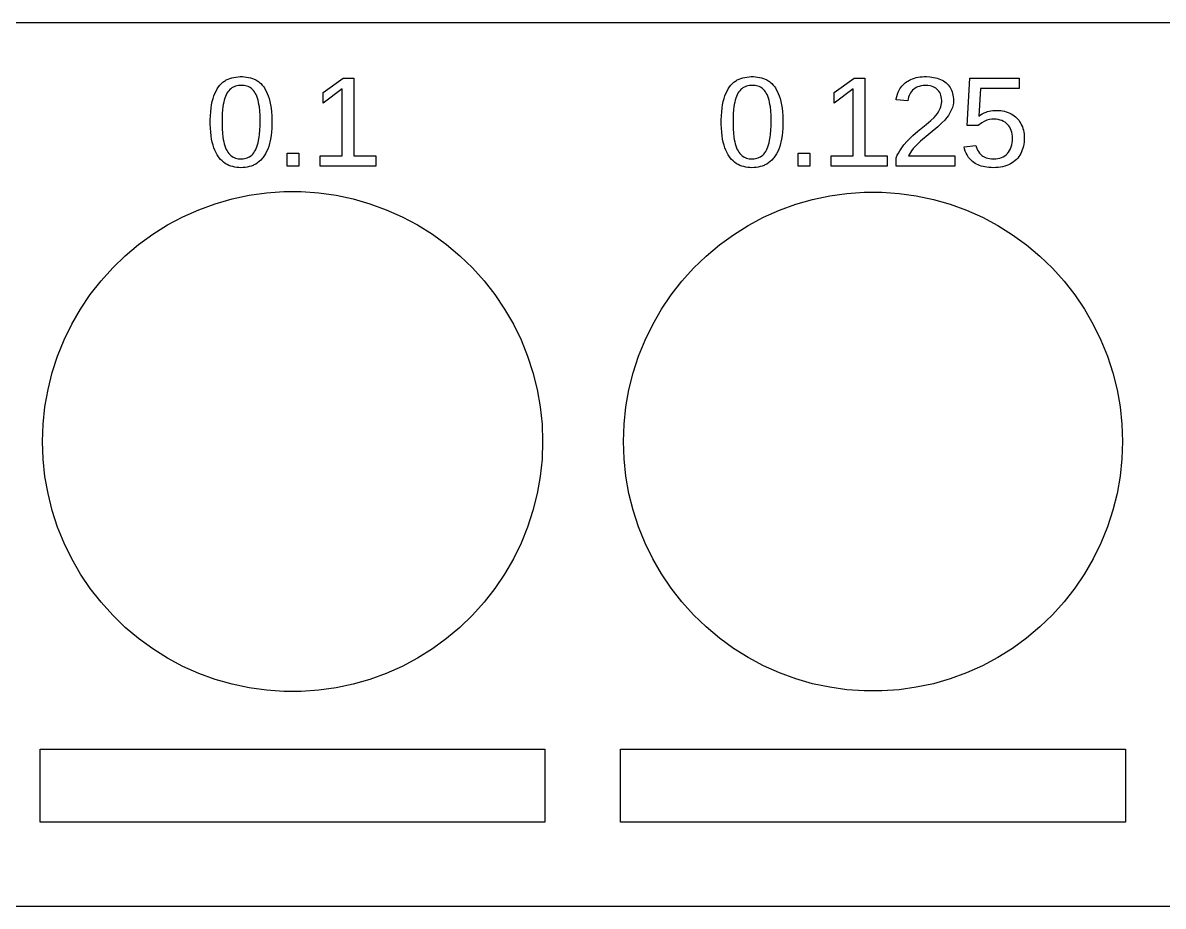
# Model space of a CAD drawing. Header units: metres. Extents: x -124 to 157, y -19 to 19.
# Drawn here: x -20.56 to 29.15, y -19.25 to 19.25 of the extents above; entities that cross this region are included whole.
import ezdxf

# ---------------------------------------------------------------- set-up
doc = ezdxf.new("R2010")
doc.units = ezdxf.units.M

msp = doc.modelspace()

# ---------------------------------------------------------------- linework, layer by layer
for p, q in [((156.76, 19.25), (-123.76, 19.25)), ((-11.1766, 16.8982), (-11.082, 16.9034)), ((-11.082, 16.9034), (-10.9878, 16.9034)), ((-10.9878, 16.9034), (-10.8974, 16.8982)), ((11.099, 16.8982), (11.1936, 16.9034)), ((11.1936, 16.9034), (11.2877, 16.9034)), ((11.2877, 16.9034), (11.3782, 16.8982)), ((18.6418, 16.899), (18.7365, 16.9034)), ((18.7365, 16.9034), (18.8332, 16.9035)), ((18.8332, 16.9035), (18.9717, 16.8964)), ((-12.0864, 16.3698), (-12.0589, 16.413)), ((-12.0589, 16.413), (-12.0304, 16.4541)), ((-12.0304, 16.4541), (-11.9701, 16.53)), ((-11.9701, 16.53), (-11.9061, 16.5984)), ((-11.9061, 16.5984), (-11.8728, 16.6298)), ((-11.8728, 16.6298), (-11.8385, 16.6592)), ((-11.8385, 16.6592), (-11.8033, 16.6867)), ((-11.8033, 16.6867), (-11.7671, 16.7124)), ((-11.7671, 16.7124), (-11.7301, 16.7361)), ((-11.7301, 16.7361), (-11.6921, 16.7579)), ((-11.6921, 16.7579), (-11.6533, 16.7778)), ((-11.6533, 16.7778), (-11.6135, 16.7959)), ((-11.6135, 16.7959), (-11.5311, 16.8267)), ((-11.5311, 16.8267), (-11.4461, 16.8522)), ((-11.4467, 16.4134), (-11.495, 16.3788)), ((-11.3958, 16.442), (-11.4467, 16.4134)), ((-11.4461, 16.8522), (-11.3586, 16.8727)), ((-11.3421, 16.4658), (-11.3958, 16.442)), ((-11.3586, 16.8727), (-11.2688, 16.888)), ((-11.2857, 16.4853), (-11.3421, 16.4658)), ((-11.2265, 16.5005), (-11.2857, 16.4853)), ((-11.2688, 16.888), (-11.1766, 16.8982)), ((-11.1647, 16.5113), (-11.2265, 16.5005)), ((-11.1001, 16.5178), (-11.1647, 16.5113)), ((-11.0328, 16.52), (-11.1001, 16.5178)), ((-10.9689, 16.5179), (-11.0328, 16.52)), ((-10.9074, 16.5116), (-10.9689, 16.5179)), ((-10.8483, 16.501), (-10.9074, 16.5116)), ((-10.8974, 16.8982), (-10.8088, 16.888)), ((-10.7914, 16.4862), (-10.8483, 16.501)), ((-10.8088, 16.888), (-10.7222, 16.8727)), ((-10.7369, 16.4672), (-10.7914, 16.4862)), ((-10.6848, 16.444), (-10.7369, 16.4672)), ((-10.7222, 16.8727), (-10.6374, 16.8522)), ((-10.6351, 16.4157), (-10.6848, 16.444)), ((-10.6374, 16.8522), (-10.5545, 16.8267)), ((-10.588, 16.3813), (-10.6351, 16.4157)), ((-10.5545, 16.8267), (-10.4737, 16.7959)), ((-10.4737, 16.7959), (-10.4345, 16.7778)), ((-10.4345, 16.7778), (-10.3961, 16.7579)), ((-10.3961, 16.7579), (-10.3587, 16.7361)), ((-10.3587, 16.7361), (-10.322, 16.7124)), ((-10.322, 16.7124), (-10.2863, 16.6867)), ((-10.2863, 16.6867), (-10.2514, 16.6592)), ((-10.2514, 16.6592), (-10.1841, 16.5984)), ((-10.1841, 16.5984), (-10.1204, 16.53)), ((-10.1204, 16.53), (-10.0601, 16.4541)), ((-10.0601, 16.4541), (-10.0316, 16.413)), ((-10.0316, 16.413), (-10.0041, 16.3698)), ((-7.46863, 16.214), (-6.59563, 16.84)), ((-6.59563, 16.84), (-6.12462, 16.84)), ((-6.12462, 16.84), (-6.12462, 13.448)), ((10.1892, 16.3698), (10.2166, 16.413)), ((10.2166, 16.413), (10.2452, 16.4541)), ((10.2452, 16.4541), (10.3054, 16.53)), ((10.3054, 16.53), (10.3694, 16.5984)), ((10.3694, 16.5984), (10.4028, 16.6298)), ((10.4028, 16.6298), (10.4371, 16.6592)), ((10.4371, 16.6592), (10.4723, 16.6867)), ((10.4723, 16.6867), (10.5084, 16.7124)), ((10.5084, 16.7124), (10.5455, 16.7361)), ((10.5455, 16.7361), (10.5834, 16.7579)), ((10.5834, 16.7579), (10.6223, 16.7778)), ((10.6223, 16.7778), (10.6621, 16.7959)), ((10.6621, 16.7959), (10.7444, 16.8267)), ((10.7444, 16.8267), (10.8295, 16.8522)), ((10.8288, 16.4134), (10.7806, 16.3788)), ((10.8798, 16.442), (10.8288, 16.4134)), ((10.8295, 16.8522), (10.9169, 16.8727)), ((10.9335, 16.4658), (10.8798, 16.442)), ((10.9169, 16.8727), (11.0068, 16.888)), ((10.9899, 16.4853), (10.9335, 16.4658)), ((11.049, 16.5005), (10.9899, 16.4853)), ((11.0068, 16.888), (11.099, 16.8982)), ((11.1109, 16.5113), (11.049, 16.5005)), ((11.1755, 16.5178), (11.1109, 16.5113)), ((11.2428, 16.52), (11.1755, 16.5178)), ((11.3066, 16.5179), (11.2428, 16.52)), ((11.3681, 16.5116), (11.3066, 16.5179)), ((11.4273, 16.501), (11.3681, 16.5116)), ((11.3782, 16.8982), (11.4667, 16.888)), ((11.4841, 16.4862), (11.4273, 16.501)), ((11.4667, 16.888), (11.5534, 16.8727)), ((11.5386, 16.4672), (11.4841, 16.4862)), ((11.5908, 16.444), (11.5386, 16.4672)), ((11.5534, 16.8727), (11.6382, 16.8522)), ((11.6405, 16.4157), (11.5908, 16.444)), ((11.6382, 16.8522), (11.7211, 16.8267)), ((11.6876, 16.3813), (11.6405, 16.4157)), ((11.7211, 16.8267), (11.8019, 16.7959)), ((11.8019, 16.7959), (11.8411, 16.7778)), ((11.8411, 16.7778), (11.8794, 16.7579)), ((11.8794, 16.7579), (11.9169, 16.7361)), ((11.9169, 16.7361), (11.9535, 16.7124)), ((11.9535, 16.7124), (11.9893, 16.6867)), ((11.9893, 16.6867), (12.0242, 16.6592)), ((12.0242, 16.6592), (12.0914, 16.5984)), ((12.0914, 16.5984), (12.1552, 16.53)), ((12.1552, 16.53), (12.2154, 16.4541)), ((12.2154, 16.4541), (12.244, 16.413)), ((12.244, 16.413), (12.2715, 16.3698)), ((14.8069, 16.214), (15.6799, 16.84)), ((15.6799, 16.84), (16.151, 16.84)), ((16.151, 16.84), (16.151, 13.448)), ((17.6772, 16.3772), (17.7152, 16.4328)), ((17.7152, 16.4328), (17.757, 16.486)), ((17.757, 16.486), (17.8027, 16.5367)), ((17.8027, 16.5367), (17.8522, 16.5849)), ((17.8522, 16.5849), (17.9056, 16.6306)), ((17.9056, 16.6306), (17.9628, 16.6733)), ((17.9628, 16.6733), (18.0236, 16.7128)), ((18.0236, 16.7128), (18.088, 16.7489)), ((18.088, 16.7489), (18.1559, 16.7818)), ((18.1559, 16.7818), (18.2273, 16.8114)), ((18.2273, 16.8114), (18.3023, 16.8376)), ((18.3023, 16.8376), (18.3813, 16.8596)), ((18.3836, 16.4255), (18.3272, 16.3914)), ((18.3813, 16.8596), (18.4642, 16.8771)), ((18.4437, 16.4544), (18.3836, 16.4255)), ((18.5074, 16.478), (18.4437, 16.4544)), ((18.4642, 16.8771), (18.551, 16.8903)), ((18.5967, 16.5013), (18.5074, 16.478)), ((18.551, 16.8903), (18.6418, 16.899)), ((18.69, 16.5153), (18.5967, 16.5013)), ((18.7874, 16.52), (18.69, 16.5153)), ((18.8902, 16.5152), (18.7874, 16.52)), ((18.9869, 16.5009), (18.8902, 16.5152)), ((18.9717, 16.8964), (19.0596, 16.887)), ((19.0553, 16.4839), (18.9869, 16.5009)), ((19.12, 16.4615), (19.0553, 16.4839)), ((19.0596, 16.887), (19.144, 16.8738)), ((19.1801, 16.4337), (19.12, 16.4615)), ((19.144, 16.8738), (19.2249, 16.8568)), ((19.2356, 16.4005), (19.1801, 16.4337)), ((19.2249, 16.8568), (19.3024, 16.836)), ((19.3024, 16.836), (19.376, 16.8118)), ((19.376, 16.8118), (19.4458, 16.784)), ((19.4458, 16.784), (19.5116, 16.7525)), ((19.5116, 16.7525), (19.5735, 16.7173)), ((19.5735, 16.7173), (19.6314, 16.6785)), ((19.6314, 16.6785), (19.6853, 16.636)), ((19.6853, 16.636), (19.7353, 16.5899)), ((19.7353, 16.5899), (19.7812, 16.5404)), ((19.7812, 16.5404), (19.8231, 16.4875)), ((19.8231, 16.4875), (19.8609, 16.4311)), ((19.8609, 16.4311), (19.8947, 16.3713)), ((20.5998, 14.773), (20.7278, 16.84)), ((20.7278, 16.84), (22.8768, 16.84)), ((22.8768, 16.84), (22.8768, 16.392)), ((-12.3012, 15.8191), (-12.2671, 15.9466)), ((-12.2671, 15.9466), (-12.2284, 16.0653)), ((-12.2284, 16.0653), (-12.1854, 16.1754)), ((-12.1854, 16.1754), (-12.1381, 16.2769)), ((-12.1381, 16.2769), (-12.0864, 16.3698)), ((-11.7545, 15.966), (-11.7799, 15.8806)), ((-11.7262, 16.0445), (-11.7545, 15.966)), ((-11.695, 16.1162), (-11.7262, 16.0445)), ((-11.6608, 16.181), (-11.695, 16.1162)), ((-11.6234, 16.2393), (-11.6608, 16.181)), ((-11.5833, 16.2918), (-11.6234, 16.2393)), ((-11.5405, 16.3382), (-11.5833, 16.2918)), ((-11.495, 16.3788), (-11.5405, 16.3382)), ((-10.5435, 16.341), (-10.588, 16.3813)), ((-10.5016, 16.2947), (-10.5435, 16.341)), ((-10.4624, 16.2423), (-10.5016, 16.2947)), ((-10.4258, 16.184), (-10.4624, 16.2423)), ((-10.3919, 16.1192), (-10.4258, 16.184)), ((-10.3609, 16.0474), (-10.3919, 16.1192)), ((-10.3328, 15.9688), (-10.3609, 16.0474)), ((-10.3075, 15.8831), (-10.3328, 15.9688)), ((-10.0041, 16.3698), (-9.9523, 16.2769)), ((-9.9523, 16.2769), (-9.9048, 16.1754)), ((-9.9048, 16.1754), (-9.86157, 16.0653)), ((-9.86157, 16.0653), (-9.82263, 15.9466)), ((-9.82263, 15.9466), (-9.78799, 15.8191)), ((-6.63663, 16.372), (-7.46863, 15.752)), ((-7.46863, 15.752), (-7.46863, 16.214)), ((-6.63663, 13.448), (-6.63663, 16.372)), ((9.97433, 15.8191), (10.0085, 15.9466)), ((10.0085, 15.9466), (10.0472, 16.0653)), ((10.0472, 16.0653), (10.0902, 16.1754)), ((10.0902, 16.1754), (10.1375, 16.2769)), ((10.1375, 16.2769), (10.1892, 16.3698)), ((10.521, 15.966), (10.4957, 15.8806)), ((10.5493, 16.0445), (10.521, 15.966)), ((10.5806, 16.1162), (10.5493, 16.0445)), ((10.6148, 16.181), (10.5806, 16.1162)), ((10.6522, 16.2393), (10.6148, 16.181)), ((10.6922, 16.2918), (10.6522, 16.2393)), ((10.735, 16.3382), (10.6922, 16.2918)), ((10.7806, 16.3788), (10.735, 16.3382)), ((11.732, 16.341), (11.6876, 16.3813)), ((11.7739, 16.2947), (11.732, 16.341)), ((11.8132, 16.2423), (11.7739, 16.2947)), ((11.8498, 16.184), (11.8132, 16.2423)), ((11.8837, 16.1192), (11.8498, 16.184)), ((11.9147, 16.0474), (11.8837, 16.1192)), ((11.9428, 15.9688), (11.9147, 16.0474)), ((11.968, 15.8831), (11.9428, 15.9688)), ((12.2715, 16.3698), (12.3233, 16.2769)), ((12.3233, 16.2769), (12.3708, 16.1754)), ((12.3708, 16.1754), (12.414, 16.0653)), ((12.414, 16.0653), (12.4529, 15.9466)), ((12.4529, 15.9466), (12.4876, 15.8191)), ((15.6389, 16.372), (14.8069, 15.752)), ((14.8069, 15.752), (14.8069, 16.214)), ((15.6389, 13.448), (15.6389, 16.372)), ((17.5114, 15.9), (17.516, 15.9343)), ((17.516, 15.9343), (17.5354, 16.0352)), ((17.5354, 16.0352), (17.563, 16.133)), ((17.563, 16.133), (17.5988, 16.2276)), ((17.5988, 16.2276), (17.643, 16.319)), ((17.643, 16.319), (17.6772, 16.3772)), ((18.0357, 15.9339), (18.0233, 15.854)), ((18.0538, 16.0087), (18.0357, 15.9339)), ((18.0777, 16.0784), (18.0538, 16.0087)), ((18.1073, 16.143), (18.0777, 16.0784)), ((18.1422, 16.2029), (18.1073, 16.143)), ((18.1816, 16.2577), (18.1422, 16.2029)), ((18.2257, 16.3074), (18.1816, 16.2577)), ((18.2744, 16.352), (18.2257, 16.3074)), ((18.3272, 16.3914), (18.2744, 16.352)), ((19.2864, 16.362), (19.2356, 16.4005)), ((19.3324, 16.3182), (19.2864, 16.362)), ((19.3729, 16.2692), (19.3324, 16.3182)), ((19.4077, 16.2151), (19.3729, 16.2692)), ((19.4369, 16.1559), (19.4077, 16.2151)), ((19.4606, 16.0919), (19.4369, 16.1559)), ((19.4783, 16.023), (19.4606, 16.0919)), ((19.4898, 15.9492), (19.4783, 16.023)), ((19.495, 15.8704), (19.4898, 15.9492)), ((19.8947, 16.3713), (19.9243, 16.308)), ((19.9243, 16.308), (19.9497, 16.2416)), ((19.9497, 16.2416), (19.9705, 16.1719)), ((19.9705, 16.1719), (19.9866, 16.0987)), ((19.9866, 16.0987), (19.9981, 16.0222)), ((19.9981, 16.0222), (20.005, 15.9423)), ((20.005, 15.9423), (20.0074, 15.859)), ((21.1848, 16.392), (21.1118, 15.187)), ((22.8768, 16.392), (21.1848, 16.392)), ((-12.3699, 15.3708), (-12.3527, 15.5314)), ((-12.3527, 15.5314), (-12.3298, 15.6809)), ((-12.3298, 15.6809), (-12.3012, 15.8191)), ((-11.8518, 15.4666), (-11.8664, 15.2773)), ((-11.8383, 15.582), (-11.8518, 15.4666)), ((-11.8218, 15.689), (-11.8383, 15.582)), ((-11.8023, 15.7882), (-11.8218, 15.689)), ((-11.7799, 15.8806), (-11.8023, 15.7882)), ((-10.2852, 15.7905), (-10.3075, 15.8831)), ((-10.2658, 15.691), (-10.2852, 15.7905)), ((-10.2493, 15.584), (-10.2658, 15.691)), ((-10.2301, 15.4072), (-10.2493, 15.584)), ((-9.78799, 15.8191), (-9.77267, 15.7514)), ((-9.77267, 15.7514), (-9.75883, 15.6809)), ((-9.75883, 15.6809), (-9.73549, 15.5314)), ((-9.73549, 15.5314), (-9.71799, 15.3708)), ((9.90567, 15.3708), (9.92284, 15.5314)), ((9.92284, 15.5314), (9.94572, 15.6809)), ((9.94572, 15.6809), (9.97433, 15.8191)), ((10.4238, 15.4666), (10.4092, 15.2773)), ((10.4373, 15.582), (10.4238, 15.4666)), ((10.4538, 15.689), (10.4373, 15.582)), ((10.4733, 15.7882), (10.4538, 15.689)), ((10.4957, 15.8806), (10.4733, 15.7882)), ((11.9903, 15.7905), (11.968, 15.8831)), ((12.0098, 15.691), (11.9903, 15.7905)), ((12.0263, 15.584), (12.0098, 15.691)), ((12.0454, 15.4072), (12.0263, 15.584)), ((12.4876, 15.8191), (12.5029, 15.7514)), ((12.5029, 15.7514), (12.5167, 15.6809)), ((12.5167, 15.6809), (12.5401, 15.5314)), ((12.5401, 15.5314), (12.5576, 15.3708)), ((18.0233, 15.854), (17.5114, 15.9)), ((19.3689, 15.3944), (19.4046, 15.4562)), ((19.4046, 15.4562), (19.4346, 15.5205)), ((19.4346, 15.5205), (19.4586, 15.5875)), ((19.4586, 15.5875), (19.4766, 15.6572)), ((19.4766, 15.6572), (19.4886, 15.7295)), ((19.4886, 15.7295), (19.4946, 15.8045)), ((19.4946, 15.8045), (19.495, 15.8704)), ((19.9254, 15.4653), (19.8855, 15.3804)), ((19.9587, 15.5522), (19.9254, 15.4653)), ((19.9762, 15.6114), (19.9587, 15.5522)), ((19.9899, 15.6717), (19.9762, 15.6114)), ((20.003, 15.7642), (19.9899, 15.6717)), ((20.0074, 15.859), (20.003, 15.7642)), ((21.5667, 15.4), (21.6405, 15.414)), ((21.6405, 15.414), (21.7183, 15.424)), ((21.7183, 15.424), (21.8001, 15.43)), ((21.8001, 15.43), (21.8858, 15.432)), ((21.8858, 15.432), (21.9772, 15.4296)), ((21.9772, 15.4296), (22.0655, 15.4223)), ((22.0655, 15.4223), (22.1508, 15.4102)), ((22.1508, 15.4102), (22.2329, 15.3933)), ((-12.3871, 15.0158), (-12.3813, 15.1989)), ((-12.3871, 14.8282), (-12.3871, 15.0158)), ((-12.3813, 15.1989), (-12.3699, 15.3708)), ((-11.8743, 15.0687), (-11.8754, 14.8453)), ((-11.8664, 15.2773), (-11.8743, 15.0687)), ((-10.2178, 15.211), (-10.2301, 15.4072)), ((-10.2121, 14.9952), (-10.2178, 15.211)), ((-10.2134, 14.7736), (-10.2121, 14.9952)), ((-9.71799, 15.3708), (-9.70633, 15.1989)), ((-9.70633, 15.1989), (-9.7005, 15.0158)), ((-9.7005, 15.0158), (-9.7005, 14.8286)), ((9.8885, 15.0158), (9.89423, 15.1989)), ((9.8885, 14.8282), (9.8885, 15.0158)), ((9.89423, 15.1989), (9.90567, 15.3708)), ((10.4013, 15.0687), (10.4002, 14.8453)), ((10.4092, 15.2773), (10.4013, 15.0687)), ((12.0578, 15.211), (12.0454, 15.4072)), ((12.0634, 14.9952), (12.0578, 15.211)), ((12.0621, 14.7736), (12.0634, 14.9952)), ((12.5576, 15.3708), (12.5692, 15.1989)), ((12.5692, 15.1989), (12.5751, 15.0158)), ((12.5751, 15.0158), (12.5751, 14.8286)), ((18.8182, 14.8204), (19.0142, 14.9889)), ((19.0142, 14.9889), (19.1608, 15.1294)), ((19.1608, 15.1294), (19.2386, 15.2158)), ((19.2386, 15.2158), (19.3079, 15.3041)), ((19.3079, 15.3041), (19.3689, 15.3944)), ((19.6248, 15.0097), (19.5058, 14.8854)), ((19.7106, 15.112), (19.6248, 15.0097)), ((19.788, 15.2168), (19.7106, 15.112)), ((19.8397, 15.2976), (19.788, 15.2168)), ((19.8855, 15.3804), (19.8397, 15.2976)), ((21.1118, 15.187), (21.1797, 15.2357)), ((21.1797, 15.2357), (21.2555, 15.2807)), ((21.3475, 14.953), (21.2435, 14.8936)), ((21.2555, 15.2807), (21.3392, 15.3222)), ((21.3392, 15.3222), (21.4308, 15.36)), ((21.4653, 15), (21.3475, 14.953)), ((21.4308, 15.36), (21.4967, 15.382)), ((21.5786, 15.0295), (21.4653, 15)), ((21.4967, 15.382), (21.5667, 15.4)), ((21.6846, 15.0442), (21.5786, 15.0295)), ((21.7798, 15.048), (21.6846, 15.0442)), ((21.8722, 15.0442), (21.7798, 15.048)), ((21.9595, 15.0327), (21.8722, 15.0442)), ((22.0417, 15.0137), (21.9595, 15.0327)), ((22.1188, 14.987), (22.0417, 15.0137)), ((22.1903, 14.9535), (22.1188, 14.987)), ((22.256, 14.914), (22.1903, 14.9535)), ((22.2329, 15.3933), (22.3119, 15.3716)), ((22.3158, 14.8685), (22.256, 14.914)), ((22.3119, 15.3716), (22.3878, 15.345)), ((22.3878, 15.345), (22.4606, 15.314)), ((22.4606, 15.314), (22.5296, 15.279)), ((22.5296, 15.279), (22.595, 15.24)), ((22.595, 15.24), (22.6566, 15.197)), ((22.6566, 15.197), (22.7146, 15.15)), ((22.7146, 15.15), (22.7688, 15.099)), ((22.7688, 15.099), (22.8191, 15.0443)), ((22.8191, 15.0443), (22.8654, 14.9862)), ((22.8654, 14.9862), (22.9078, 14.9247)), ((22.9078, 14.9247), (22.9461, 14.8599)), ((-12.3813, 14.6522), (-12.3871, 14.8282)), ((-12.3699, 14.4861), (-12.3813, 14.6522)), ((-12.3527, 14.3299), (-12.3699, 14.4861)), ((-11.8754, 14.8453), (-11.8697, 14.636)), ((-11.8697, 14.636), (-11.8571, 14.4443)), ((-11.8571, 14.4443), (-11.8376, 14.2702)), ((-10.238, 14.3843), (-10.222, 14.5701)), ((-10.222, 14.5701), (-10.2134, 14.7736)), ((-9.71817, 14.4874), (-9.73584, 14.3316)), ((-9.70639, 14.6531), (-9.71817, 14.4874)), ((-9.7005, 14.8286), (-9.70639, 14.6531)), ((9.89423, 14.6522), (9.8885, 14.8282)), ((9.90567, 14.4861), (9.89423, 14.6522)), ((9.92284, 14.3299), (9.90567, 14.4861)), ((10.4002, 14.8453), (10.4059, 14.636)), ((10.4059, 14.636), (10.4185, 14.4443)), ((10.4185, 14.4443), (10.438, 14.2702)), ((12.0376, 14.3843), (12.0535, 14.5701)), ((12.0535, 14.5701), (12.0621, 14.7736)), ((12.5574, 14.4874), (12.5397, 14.3316)), ((12.5692, 14.6531), (12.5574, 14.4874)), ((12.5751, 14.8286), (12.5692, 14.6531)), ((18.2366, 14.338), (18.4575, 14.5301)), ((18.4575, 14.5301), (18.8182, 14.8204)), ((19.3228, 14.7165), (18.5766, 14.0929)), ((19.5058, 14.8854), (19.3228, 14.7165)), ((21.0898, 14.773), (20.5998, 14.773)), ((21.2435, 14.8936), (21.0898, 14.773)), ((22.3698, 14.817), (22.3158, 14.8685)), ((22.4183, 14.7599), (22.3698, 14.817)), ((22.4608, 14.6975), (22.4183, 14.7599)), ((22.4973, 14.6299), (22.4608, 14.6975)), ((22.5278, 14.557), (22.4973, 14.6299)), ((22.5523, 14.4801), (22.5278, 14.557)), ((22.5698, 14.3995), (22.5523, 14.4801)), ((22.9461, 14.8599), (22.9804, 14.7916)), ((22.9804, 14.7916), (23.0108, 14.72)), ((23.0108, 14.72), (23.0367, 14.6455)), ((23.0367, 14.6455), (23.058, 14.5685)), ((23.058, 14.5685), (23.0745, 14.4892)), ((23.0745, 14.4892), (23.0863, 14.4075)), ((-12.3298, 14.1837), (-12.3527, 14.3299)), ((-12.3012, 14.0474), (-12.3298, 14.1837)), ((-12.2671, 13.9208), (-12.3012, 14.0474)), ((-12.2285, 13.8026), (-12.2671, 13.9208)), ((-11.8376, 14.2702), (-11.8208, 14.164)), ((-11.8208, 14.164), (-11.8007, 14.065)), ((-11.8007, 14.065), (-11.7778, 13.9727)), ((-11.7778, 13.9727), (-11.752, 13.887)), ((-10.3551, 13.8467), (-10.3276, 13.929)), ((-10.3276, 13.929), (-10.3028, 14.018)), ((-10.3028, 14.018), (-10.2808, 14.1137)), ((-10.2808, 14.1137), (-10.2527, 14.2702)), ((-10.2527, 14.2702), (-10.238, 14.3843)), ((-9.80577, 13.985), (-9.84293, 13.8627)), ((-9.78883, 14.0494), (-9.80577, 13.985)), ((-9.75938, 14.1856), (-9.78883, 14.0494)), ((-9.73584, 14.3316), (-9.75938, 14.1856)), ((9.94572, 14.1837), (9.92284, 14.3299)), ((9.97433, 14.0474), (9.94572, 14.1837)), ((10.0085, 13.9208), (9.97433, 14.0474)), ((10.0471, 13.8026), (10.0085, 13.9208)), ((10.438, 14.2702), (10.4548, 14.164)), ((10.4548, 14.164), (10.4749, 14.065)), ((10.4749, 14.065), (10.4978, 13.9727)), ((10.4978, 13.9727), (10.5235, 13.887)), ((11.9205, 13.8467), (11.948, 13.929)), ((11.948, 13.929), (11.9727, 14.018)), ((11.9727, 14.018), (11.9948, 14.1137)), ((11.9948, 14.1137), (12.0228, 14.2702)), ((12.0228, 14.2702), (12.0376, 14.3843)), ((12.4698, 13.985), (12.4326, 13.8627)), ((12.4867, 14.0494), (12.4698, 13.985)), ((12.5162, 14.1856), (12.4867, 14.0494)), ((12.5397, 14.3316), (12.5162, 14.1856)), ((17.7861, 13.8489), (17.8513, 13.932)), ((17.8513, 13.932), (17.9876, 14.0888)), ((17.9876, 14.0888), (18.1282, 14.2351)), ((18.1282, 14.2351), (18.2366, 14.338)), ((18.5766, 14.0929), (18.3816, 13.9083)), ((22.5248, 13.839), (22.5506, 13.9266)), ((22.5506, 13.9266), (22.569, 14.0205)), ((22.569, 14.0205), (22.5801, 14.1206)), ((22.5803, 14.3151), (22.5698, 14.3995)), ((22.5801, 14.1206), (22.5838, 14.227)), ((22.5838, 14.227), (22.5803, 14.3151)), ((23.074, 13.9612), (23.0571, 13.8748)), ((23.0861, 14.0504), (23.074, 13.9612)), ((23.0933, 14.1423), (23.0861, 14.0504)), ((23.0863, 14.4075), (23.0934, 14.3235)), ((23.0958, 14.237), (23.0933, 14.1423)), ((23.0934, 14.3235), (23.0958, 14.237)), ((-12.1856, 13.6925), (-12.2285, 13.8026)), ((-12.1384, 13.5905), (-12.1856, 13.6925)), ((-12.087, 13.4966), (-12.1384, 13.5905)), ((-12.0596, 13.4527), (-12.087, 13.4966)), ((-12.0312, 13.4108), (-12.0596, 13.4527)), ((-11.752, 13.887), (-11.7234, 13.808)), ((-11.7234, 13.808), (-11.692, 13.7357)), ((-11.692, 13.7357), (-11.6578, 13.67)), ((-11.6578, 13.67), (-11.6208, 13.6106)), ((-11.6208, 13.6106), (-11.5812, 13.557)), ((-11.5812, 13.557), (-11.539, 13.5092)), ((-11.539, 13.5092), (-11.4942, 13.4673)), ((-11.4942, 13.4673), (-11.4468, 13.4312)), ((-11.4468, 13.4312), (-11.3968, 13.401)), ((-10.6723, 13.4154), (-10.6233, 13.4485)), ((-10.6233, 13.4485), (-10.5769, 13.4875)), ((-10.5769, 13.4875), (-10.5333, 13.5324)), ((-10.5333, 13.5324), (-10.4923, 13.5831)), ((-10.4923, 13.5831), (-10.4539, 13.6396)), ((-10.4539, 13.6396), (-10.4183, 13.702)), ((-10.4183, 13.702), (-10.3853, 13.771)), ((-10.3853, 13.771), (-10.3551, 13.8467)), ((-10.0349, 13.454), (-10.0638, 13.412)), ((-9.98044, 13.5441), (-10.0349, 13.454)), ((-9.93027, 13.6422), (-9.98044, 13.5441)), ((-9.88443, 13.7484), (-9.93027, 13.6422)), ((-9.84293, 13.8627), (-9.88443, 13.7484)), ((-9.04335, 13), (-9.04335, 13.576)), ((-9.04335, 13.576), (-8.53137, 13.576)), ((-8.53137, 13.576), (-8.53137, 13)), ((-7.59662, 13), (-7.59662, 13.448)), ((-7.59662, 13.448), (-6.63663, 13.448)), ((-6.12462, 13.448), (-5.16463, 13.448)), ((-5.16463, 13.448), (-5.16463, 13)), ((10.09, 13.6925), (10.0471, 13.8026)), ((10.1372, 13.5905), (10.09, 13.6925)), ((10.1886, 13.4966), (10.1372, 13.5905)), ((10.2159, 13.4527), (10.1886, 13.4966)), ((10.2443, 13.4108), (10.2159, 13.4527)), ((10.5235, 13.887), (10.5521, 13.808)), ((10.5521, 13.808), (10.5835, 13.7357)), ((10.5835, 13.7357), (10.6178, 13.67)), ((10.6178, 13.67), (10.6548, 13.6106)), ((10.6548, 13.6106), (10.6944, 13.557)), ((10.6944, 13.557), (10.7365, 13.5092)), ((10.7365, 13.5092), (10.7813, 13.4673)), ((10.7813, 13.4673), (10.8288, 13.4312)), ((10.8288, 13.4312), (10.8788, 13.401)), ((11.6033, 13.4154), (11.6523, 13.4485)), ((11.6523, 13.4485), (11.6986, 13.4875)), ((11.6986, 13.4875), (11.7423, 13.5324)), ((11.7423, 13.5324), (11.7833, 13.5831)), ((11.7833, 13.5831), (11.8216, 13.6396)), ((11.8216, 13.6396), (11.8573, 13.702)), ((11.8573, 13.702), (11.8902, 13.771)), ((11.8902, 13.771), (11.9205, 13.8467)), ((12.2406, 13.454), (12.2117, 13.412)), ((12.2951, 13.5441), (12.2406, 13.454)), ((12.3453, 13.6422), (12.2951, 13.5441)), ((12.3911, 13.7484), (12.3453, 13.6422)), ((12.4326, 13.8627), (12.3911, 13.7484)), ((13.2322, 13), (13.2322, 13.576)), ((13.2322, 13.576), (13.7442, 13.576)), ((13.7442, 13.576), (13.7442, 13)), ((14.679, 13), (14.679, 13.448)), ((14.679, 13.448), (15.6389, 13.448)), ((16.151, 13.448), (17.1109, 13.448)), ((17.1109, 13.448), (17.1109, 13)), ((17.5114, 13.372), (17.5594, 13.4756)), ((17.5594, 13.4756), (17.6109, 13.5751)), ((17.6109, 13.5751), (17.6658, 13.6705)), ((17.6658, 13.6705), (17.7242, 13.7618)), ((17.7242, 13.7618), (17.7861, 13.8489)), ((18.0856, 13.5242), (18.0493, 13.448)), ((18.0493, 13.448), (20.0674, 13.448)), ((18.1283, 13.599), (18.0856, 13.5242)), ((18.1776, 13.6722), (18.1283, 13.599)), ((18.2532, 13.7676), (18.1776, 13.6722)), ((18.3816, 13.9083), (18.2532, 13.7676)), ((20.0674, 13.448), (20.0674, 13)), ((20.4718, 13.847), (20.9838, 13.904)), ((20.494, 13.7535), (20.4718, 13.847)), ((20.5228, 13.663), (20.494, 13.7535)), ((20.558, 13.5755), (20.5228, 13.663)), ((20.5998, 13.491), (20.558, 13.5755)), ((20.6319, 13.4368), (20.5998, 13.491)), ((20.6674, 13.385), (20.6319, 13.4368)), ((20.9838, 13.904), (21.0121, 13.8119)), ((21.0121, 13.8119), (21.0571, 13.7045)), ((21.0571, 13.7045), (21.0951, 13.6363)), ((21.0951, 13.6363), (21.1414, 13.5728)), ((21.1414, 13.5728), (21.1958, 13.514)), ((21.1958, 13.514), (21.2426, 13.4736)), ((21.2426, 13.4736), (21.2947, 13.4374)), ((21.2947, 13.4374), (21.3521, 13.4053)), ((22.1729, 13.4125), (22.2405, 13.453)), ((22.2405, 13.453), (22.3024, 13.5005)), ((22.3024, 13.5005), (22.3588, 13.555)), ((22.3588, 13.555), (22.4096, 13.6162)), ((22.4096, 13.6162), (22.4543, 13.684)), ((22.4543, 13.684), (22.4926, 13.7582)), ((22.4926, 13.7582), (22.5248, 13.839)), ((22.9018, 13.4875), (22.8568, 13.4207)), ((22.9421, 13.558), (22.9018, 13.4875)), ((22.9778, 13.6322), (22.9421, 13.558)), ((23.0088, 13.71), (22.9778, 13.6322)), ((23.0353, 13.791), (23.0088, 13.71)), ((23.0571, 13.8748), (23.0353, 13.791)), ((-12.0018, 13.371), (-12.0312, 13.4108)), ((-11.94, 13.2973), (-12.0018, 13.371)), ((-11.8746, 13.2308), (-11.94, 13.2973)), ((-11.8058, 13.1715), (-11.8746, 13.2308)), ((-11.7333, 13.1194), (-11.8058, 13.1715)), ((-11.6958, 13.0961), (-11.7333, 13.1194)), ((-11.6573, 13.0746), (-11.6958, 13.0961)), ((-11.5778, 13.037), (-11.6573, 13.0746)), ((-11.4953, 13.0061), (-11.5778, 13.037)), ((-11.4108, 12.9809), (-11.4953, 13.0061)), ((-11.324, 12.9613), (-11.4108, 12.9809)), ((-11.3968, 13.401), (-11.3439, 13.3762)), ((-11.3439, 13.3762), (-11.2887, 13.356)), ((-11.2351, 12.9472), (-11.324, 12.9613)), ((-11.2887, 13.356), (-11.231, 13.3402)), ((-11.144, 12.9388), (-11.2351, 12.9472)), ((-11.231, 13.3402), (-11.171, 13.329)), ((-11.171, 13.329), (-11.1086, 13.3222)), ((-11.0508, 12.936), (-11.144, 12.9388)), ((-11.1086, 13.3222), (-11.0438, 13.32)), ((-10.9583, 12.9388), (-11.0508, 12.936)), ((-11.0438, 13.32), (-11.012, 13.3206)), ((-11.012, 13.3206), (-10.9501, 13.3251)), ((-10.8678, 12.9472), (-10.9583, 12.9388)), ((-10.9501, 13.3251), (-10.8904, 13.3341)), ((-10.8904, 13.3341), (-10.8327, 13.3475)), ((-10.779, 12.9613), (-10.8678, 12.9472)), ((-10.8327, 13.3475), (-10.7771, 13.3656)), ((-10.6921, 12.9809), (-10.779, 12.9613)), ((-10.7771, 13.3656), (-10.7237, 13.3881)), ((-10.7237, 13.3881), (-10.6723, 13.4154)), ((-10.607, 13.0061), (-10.6921, 12.9809)), ((-10.5238, 13.037), (-10.607, 13.0061)), ((-10.483, 13.0549), (-10.5238, 13.037)), ((-10.4432, 13.0746), (-10.483, 13.0549)), ((-10.4043, 13.0962), (-10.4432, 13.0746)), ((-10.329, 13.1447), (-10.4043, 13.0962)), ((-10.2574, 13.2006), (-10.329, 13.1447)), ((-10.1893, 13.2637), (-10.2574, 13.2006)), ((-10.1247, 13.3341), (-10.1893, 13.2637)), ((-10.0938, 13.372), (-10.1247, 13.3341)), ((-10.0638, 13.412), (-10.0938, 13.372)), ((-8.53137, 13), (-9.04335, 13)), ((-5.16463, 13), (-7.59662, 13)), ((10.2738, 13.371), (10.2443, 13.4108)), ((10.3356, 13.2973), (10.2738, 13.371)), ((10.4009, 13.2308), (10.3356, 13.2973)), ((10.4698, 13.1715), (10.4009, 13.2308)), ((10.5422, 13.1194), (10.4698, 13.1715)), ((10.5798, 13.0961), (10.5422, 13.1194)), ((10.6182, 13.0746), (10.5798, 13.0961)), ((10.6978, 13.037), (10.6182, 13.0746)), ((10.7802, 13.0061), (10.6978, 13.037)), ((10.8648, 12.9809), (10.7802, 13.0061)), ((10.9515, 12.9613), (10.8648, 12.9809)), ((10.8788, 13.401), (10.9317, 13.3762)), ((10.9317, 13.3762), (10.9869, 13.356)), ((11.0405, 12.9472), (10.9515, 12.9613)), ((10.9869, 13.356), (11.0445, 13.3402)), ((11.1315, 12.9388), (11.0405, 12.9472)), ((11.0445, 13.3402), (11.1046, 13.329)), ((11.1046, 13.329), (11.167, 13.3222)), ((11.2248, 12.936), (11.1315, 12.9388)), ((11.167, 13.3222), (11.2318, 13.32)), ((11.3172, 12.9388), (11.2248, 12.936)), ((11.2318, 13.32), (11.2635, 13.3206)), ((11.2635, 13.3206), (11.3254, 13.3251)), ((11.4078, 12.9472), (11.3172, 12.9388)), ((11.3254, 13.3251), (11.3852, 13.3341)), ((11.3852, 13.3341), (11.4429, 13.3475)), ((11.4965, 12.9613), (11.4078, 12.9472)), ((11.4429, 13.3475), (11.4984, 13.3656)), ((11.5835, 12.9809), (11.4965, 12.9613)), ((11.4984, 13.3656), (11.5519, 13.3881)), ((11.5519, 13.3881), (11.6033, 13.4154)), ((11.6685, 13.0061), (11.5835, 12.9809)), ((11.7518, 13.037), (11.6685, 13.0061)), ((11.7925, 13.0549), (11.7518, 13.037)), ((11.8324, 13.0746), (11.7925, 13.0549)), ((11.8713, 13.0962), (11.8324, 13.0746)), ((11.9465, 13.1447), (11.8713, 13.0962)), ((12.0182, 13.2006), (11.9465, 13.1447)), ((12.0863, 13.2637), (12.0182, 13.2006)), ((12.1508, 13.3341), (12.0863, 13.2637)), ((12.1818, 13.372), (12.1508, 13.3341)), ((12.2117, 13.412), (12.1818, 13.372)), ((13.7442, 13), (13.2322, 13)), ((17.1109, 13), (14.679, 13)), ((17.5114, 13), (17.5114, 13.372)), ((20.0674, 13), (17.5114, 13)), ((20.7065, 13.3355), (20.6674, 13.385)), ((20.7491, 13.2883), (20.7065, 13.3355)), ((20.7952, 13.2435), (20.7491, 13.2883)), ((20.8448, 13.201), (20.7952, 13.2435)), ((20.898, 13.1611), (20.8448, 13.201)), ((20.9551, 13.1242), (20.898, 13.1611)), ((21.016, 13.0902), (20.9551, 13.1242)), ((21.0808, 13.0592), (21.016, 13.0902)), ((21.1494, 13.0311), (21.0808, 13.0592)), ((21.2218, 13.006), (21.1494, 13.0311)), ((21.2982, 12.9846), (21.2218, 13.006)), ((21.379, 12.9671), (21.2982, 12.9846)), ((21.3521, 13.4053), (21.4368, 13.369)), ((21.464, 12.9535), (21.379, 12.9671)), ((21.4368, 13.369), (21.5074, 13.3475)), ((21.5533, 12.9438), (21.464, 12.9535)), ((21.5074, 13.3475), (21.5853, 13.3322)), ((21.6469, 12.938), (21.5533, 12.9438)), ((21.5853, 13.3322), (21.6704, 13.3231)), ((21.7448, 12.936), (21.6469, 12.938)), ((21.6704, 13.3231), (21.7628, 13.32)), ((21.8532, 12.9386), (21.7448, 12.936)), ((21.7628, 13.32), (21.8536, 13.3237)), ((21.9573, 12.9466), (21.8532, 12.9386)), ((21.8536, 13.3237), (21.94, 13.3347)), ((21.94, 13.3347), (22.0221, 13.3532)), ((22.057, 12.9598), (21.9573, 12.9466)), ((22.0221, 13.3532), (22.0998, 13.379)), ((22.1523, 12.9782), (22.057, 12.9598)), ((22.0998, 13.379), (22.1729, 13.4125)), ((22.2432, 13.002), (22.1523, 12.9782)), ((22.3298, 13.031), (22.2432, 13.002)), ((22.4118, 13.0648), (22.3298, 13.031)), ((22.4892, 13.1029), (22.4118, 13.0648)), ((22.562, 13.1452), (22.4892, 13.1029)), ((22.6302, 13.1919), (22.562, 13.1452)), ((22.6938, 13.2428), (22.6302, 13.1919)), ((22.7528, 13.298), (22.6938, 13.2428)), ((22.8071, 13.3575), (22.7528, 13.298)), ((22.8568, 13.4207), (22.8071, 13.3575)), ((-12.1683, 11.3665), (-11.4369, 11.5762)), ((-11.4369, 11.5762), (-10.6927, 11.7344)), ((-10.6927, 11.7344), (-9.93935, 11.8403)), ((-9.93935, 11.8403), (-9.18039, 11.8934)), ((-9.18039, 11.8934), (-8.41959, 11.8934)), ((-8.41959, 11.8934), (-7.66063, 11.8403)), ((-7.66063, 11.8403), (-6.90723, 11.7344)), ((-6.90723, 11.7344), (-6.16304, 11.5762)), ((-6.16304, 11.5762), (-5.43172, 11.3665)), ((13.1394, 11.3427), (13.8691, 11.552)), ((13.8691, 11.552), (14.6116, 11.7098)), ((14.6116, 11.7098), (15.3633, 11.8154)), ((15.3633, 11.8154), (16.1205, 11.8684)), ((16.1205, 11.8684), (16.8795, 11.8684)), ((16.8795, 11.8684), (17.6367, 11.8154)), ((17.6367, 11.8154), (18.3884, 11.7098)), ((18.3884, 11.7098), (19.1309, 11.552)), ((19.1309, 11.552), (19.8605, 11.3427)), ((-13.5782, 10.7968), (-12.8832, 11.1063)), ((-12.8832, 11.1063), (-12.1683, 11.3665)), ((-5.43172, 11.3665), (-4.71678, 11.1063)), ((-4.71678, 11.1063), (-4.02174, 10.7968)), ((11.7327, 10.7744), (12.4261, 11.0831)), ((12.4261, 11.0831), (13.1394, 11.3427)), ((19.8605, 11.3427), (20.5738, 11.0831)), ((20.5738, 11.0831), (21.2673, 10.7744)), ((-14.8952, 10.0365), (-14.25, 10.4397)), ((-14.25, 10.4397), (-13.5782, 10.7968)), ((-4.02174, 10.7968), (-3.34999, 10.4397)), ((-3.34999, 10.4397), (-2.70479, 10.0365)), ((11.0625, 10.418), (11.7327, 10.7744)), ((21.2673, 10.7744), (21.9375, 10.418)), ((-15.5107, 9.58931), (-14.8952, 10.0365)), ((-2.70479, 10.0365), (-2.08928, 9.58931)), ((9.80467, 9.56961), (10.4188, 10.0158)), ((10.4188, 10.0158), (11.0625, 10.418)), ((21.9375, 10.418), (22.5812, 10.0158)), ((22.5812, 10.0158), (23.1953, 9.56961)), ((-16.0935, 9.10027), (-15.5107, 9.58931)), ((-2.08928, 9.58931), (-1.50647, 9.10027)), ((9.22319, 9.0817), (9.80467, 9.56961)), ((23.1953, 9.56961), (23.7768, 9.0817)), ((-16.6408, 8.57176), (-16.0935, 9.10027)), ((-1.50647, 9.10027), (-0.9592, 8.57176)), ((8.67717, 8.5544), (9.22319, 9.0817)), ((23.7768, 9.0817), (24.3228, 8.5544)), ((-17.1499, 8.00638), (-16.6408, 8.57176)), ((-0.9592, 8.57176), (-0.4501, 8.00638)), ((8.16927, 7.99031), (8.67717, 8.5544)), ((24.3228, 8.5544), (24.8307, 7.99031)), ((-17.6183, 7.40685), (-17.1499, 8.00638)), ((-0.4501, 8.00638), (0.01828, 7.40685)), ((7.70193, 7.39215), (8.16927, 7.99031)), ((24.8307, 7.99031), (25.298, 7.39215)), ((-18.0437, 6.77611), (-17.6183, 7.40685)), ((0.01828, 7.40685), (0.44371, 6.77611)), ((7.27747, 6.76286), (7.70193, 7.39215)), ((25.298, 7.39215), (25.7225, 6.76286)), ((-18.4241, 6.11723), (-18.0437, 6.77611)), ((0.44371, 6.77611), (0.82411, 6.11723)), ((6.89793, 6.1055), (7.27747, 6.76286)), ((25.7225, 6.76286), (26.102, 6.1055)), ((-18.7576, 5.43343), (-18.4241, 6.11723)), ((0.82411, 6.11723), (1.15764, 5.43343)), ((6.56519, 5.42325), (6.89793, 6.1055)), ((26.102, 6.1055), (26.4348, 5.42325)), ((-19.0426, 4.72801), (-18.7576, 5.43343)), ((1.15764, 5.43343), (1.44264, 4.72801)), ((6.28084, 4.71947), (6.56519, 5.42325)), ((26.4348, 5.42325), (26.7191, 4.71947)), ((-19.2777, 4.00444), (-19.0426, 4.72801)), ((1.44264, 4.72801), (1.67773, 4.00444)), ((6.04626, 3.99754), (6.28084, 4.71947)), ((26.7191, 4.71947), (26.9537, 3.99754)), ((-19.4618, 3.26624), (-19.2777, 4.00444)), ((1.67773, 4.00444), (1.8618, 3.26624)), ((5.86264, 3.26103), (6.04626, 3.99754)), ((26.9537, 3.99754), (27.1373, 3.26103)), ((-19.5939, 2.51698), (-19.4618, 3.26624)), ((1.8618, 3.26624), (1.99391, 2.51698)), ((5.73082, 2.5135), (5.86264, 3.26103)), ((27.1373, 3.26103), (27.2691, 2.5135)), ((-19.6734, 1.76035), (-19.5939, 2.51698)), ((1.99391, 2.51698), (2.07344, 1.76035)), ((5.65149, 1.75859), (5.73082, 2.5135)), ((27.2691, 2.5135), (27.3485, 1.75859)), ((-19.7, 1), (-19.6734, 1.76035)), ((2.07344, 1.76035), (2.09999, 1)), ((5.62498, 1), (5.65149, 1.75859)), ((27.3485, 1.75859), (27.375, 1)), ((-19.6734, 0.23964), (-19.7, 1)), ((2.09999, 1), (2.07344, 0.23964)), ((5.65149, 0.24139), (5.62498, 1)), ((27.375, 1), (27.3485, 0.24139)), ((-19.5939, -0.51698), (-19.6734, 0.23964)), ((2.07344, 0.23964), (1.99391, -0.51698)), ((5.73082, -0.5135), (5.65149, 0.24139)), ((27.3485, 0.24139), (27.2691, -0.5135)), ((-19.4618, -1.26624), (-19.5939, -0.51698)), ((1.99391, -0.51698), (1.8618, -1.26624)), ((5.86264, -1.26103), (5.73082, -0.5135)), ((27.2691, -0.5135), (27.1373, -1.26103)), ((-19.2777, -2.00444), (-19.4618, -1.26624)), ((1.8618, -1.26624), (1.67773, -2.00444)), ((6.04626, -1.99754), (5.86264, -1.26103)), ((27.1373, -1.26103), (26.9537, -1.99754)), ((-19.0426, -2.72801), (-19.2777, -2.00444)), ((1.67773, -2.00444), (1.44264, -2.72801)), ((6.28084, -2.71947), (6.04626, -1.99754)), ((26.9537, -1.99754), (26.7191, -2.71947)), ((-18.7576, -3.43343), (-19.0426, -2.72801)), ((1.44264, -2.72801), (1.15764, -3.43343)), ((6.56519, -3.42325), (6.28084, -2.71947)), ((26.7191, -2.71947), (26.4348, -3.42325)), ((-18.4241, -4.11723), (-18.7576, -3.43343)), ((1.15764, -3.43343), (0.82411, -4.11723)), ((6.89793, -4.1055), (6.56519, -3.42325)), ((26.4348, -3.42325), (26.102, -4.1055)), ((-18.0437, -4.77611), (-18.4241, -4.11723)), ((0.82411, -4.11723), (0.44371, -4.77611)), ((7.27747, -4.76286), (6.89793, -4.1055)), ((26.102, -4.1055), (25.7225, -4.76286)), ((-17.6183, -5.40685), (-18.0437, -4.77611)), ((0.44371, -4.77611), (0.01828, -5.40685)), ((7.70193, -5.39215), (7.27747, -4.76286)), ((25.7225, -4.76286), (25.298, -5.39215)), ((-17.1499, -6.00638), (-17.6183, -5.40685)), ((0.01828, -5.40685), (-0.4501, -6.00638)), ((8.16927, -5.99031), (7.70193, -5.39215)), ((25.298, -5.39215), (24.8307, -5.99031)), ((-16.6408, -6.57176), (-17.1499, -6.00638)), ((-0.4501, -6.00638), (-0.9592, -6.57176)), ((8.67717, -6.5544), (8.16927, -5.99031)), ((24.8307, -5.99031), (24.3228, -6.5544)), ((-16.0935, -7.10027), (-16.6408, -6.57176)), ((-0.9592, -6.57176), (-1.50647, -7.10027)), ((9.22319, -7.0817), (8.67717, -6.5544)), ((24.3228, -6.5544), (23.7768, -7.0817)), ((-15.5107, -7.58931), (-16.0935, -7.10027)), ((-1.50647, -7.10027), (-2.08928, -7.58931)), ((9.80467, -7.56961), (9.22319, -7.0817)), ((23.7768, -7.0817), (23.1953, -7.56961)), ((-14.8952, -8.0365), (-15.5107, -7.58931)), ((-2.08928, -7.58931), (-2.70479, -8.0365)), ((10.4188, -8.01578), (9.80467, -7.56961)), ((23.1953, -7.56961), (22.5812, -8.01578)), ((-14.25, -8.43967), (-14.8952, -8.0365)), ((-13.5782, -8.79684), (-14.25, -8.43967)), ((-3.34999, -8.43967), (-4.02174, -8.79684)), ((-2.70479, -8.0365), (-3.34999, -8.43967)), ((11.0625, -8.41801), (10.4188, -8.01578)), ((11.7327, -8.77438), (11.0625, -8.41801)), ((21.9375, -8.41801), (21.2673, -8.77438)), ((22.5812, -8.01578), (21.9375, -8.41801)), ((-12.8832, -9.10629), (-13.5782, -8.79684)), ((-4.02174, -8.79684), (-4.71678, -9.10629)), ((12.4261, -9.08311), (11.7327, -8.77438)), ((21.2673, -8.77438), (20.5738, -9.08311)), ((-12.1683, -9.3665), (-12.8832, -9.10629)), ((-11.4369, -9.57622), (-12.1683, -9.3665)), ((-5.43172, -9.3665), (-6.16304, -9.57622)), ((-4.71678, -9.10629), (-5.43172, -9.3665)), ((13.1394, -9.34273), (12.4261, -9.08311)), ((13.8691, -9.55196), (13.1394, -9.34273)), ((19.8605, -9.34273), (19.1309, -9.55196)), ((20.5738, -9.08311), (19.8605, -9.34273)), ((-10.6927, -9.73439), (-11.4369, -9.57622)), ((-9.93935, -9.84029), (-10.6927, -9.73439)), ((-9.18039, -9.89336), (-9.93935, -9.84029)), ((-8.41959, -9.89336), (-9.18039, -9.89336)), ((-7.66063, -9.84029), (-8.41959, -9.89336)), ((-6.90723, -9.73439), (-7.66063, -9.84029)), ((-6.16304, -9.57622), (-6.90723, -9.73439)), ((14.6116, -9.70978), (13.8691, -9.55196)), ((15.3633, -9.81541), (14.6116, -9.70978)), ((16.1205, -9.86836), (15.3633, -9.81541)), ((16.8795, -9.86836), (16.1205, -9.86836)), ((17.6367, -9.81541), (16.8795, -9.86836)), ((18.3884, -9.70978), (17.6367, -9.81541)), ((19.1309, -9.55196), (18.3884, -9.70978)), ((-19.8, -15.5875), (-19.8, -12.4125)), ((-19.8, -12.4125), (2.2, -12.4125)), ((2.2, -12.4125), (2.2, -15.5875)), ((5.49998, -15.5875), (5.49998, -12.4125)), ((5.49998, -12.4125), (27.5, -12.4125)), ((27.5, -12.4125), (27.5, -15.5875)), ((2.2, -15.5875), (-19.8, -15.5875)), ((27.5, -15.5875), (5.49998, -15.5875)), ((-123.76, -19.25), (156.76, -19.25))]:
    msp.add_line(p, q)

doc.saveas('drawing.dxf')
